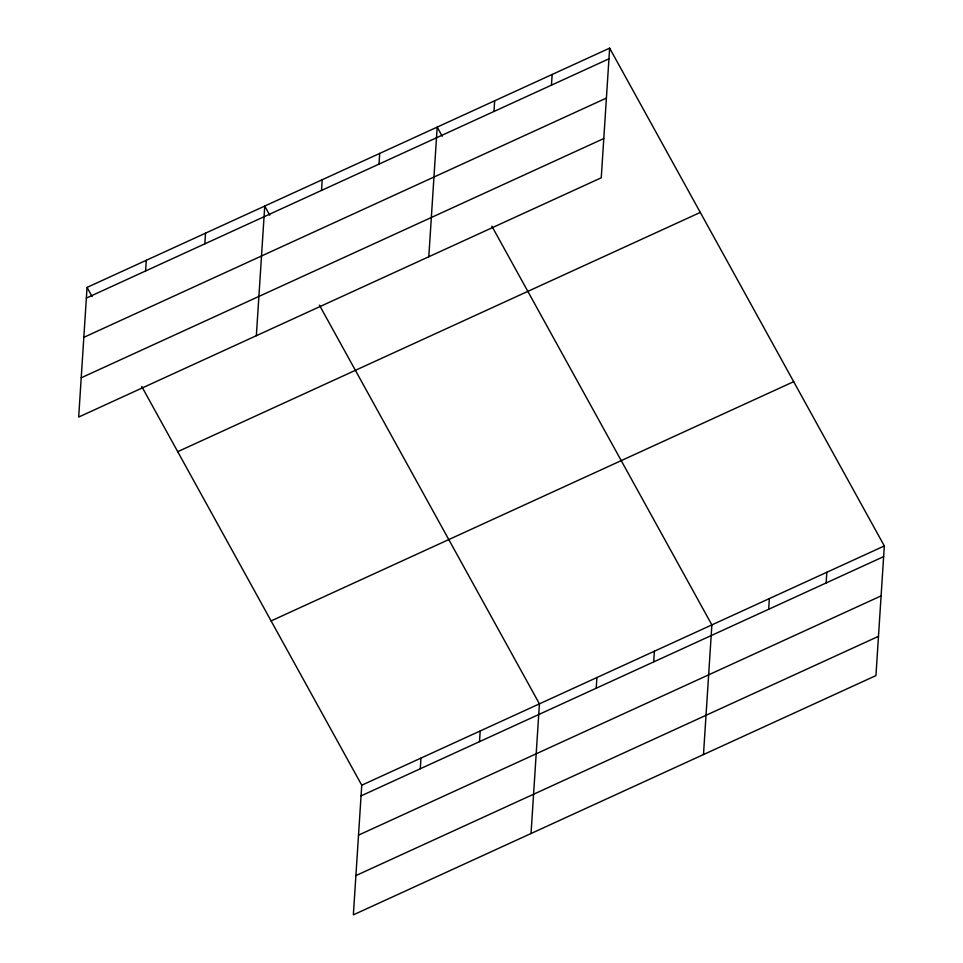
<?xml version="1.0" encoding="UTF-8"?>
<svg xmlns="http://www.w3.org/2000/svg" width="963" height="963" viewBox="0 0 963 963"><rect width="100%" height="100%" fill="white"/><g stroke="black" fill="none" stroke-linecap="round" stroke-linejoin="round"><path stroke-width="1.44" d="M87.055 287.407L78.677 417.051L601.249 177.794L609.639 48.15L87.055 287.407L92.099 296.532M145.594 270.964L146.292 260.287M204.818 243.856L205.516 233.178M256.351 335.702L264.741 206.058L269.772 215.182M321.534 190.421L322.22 179.744M379.013 164.095L379.699 153.418M141.742 386.488L361.751 785.206L353.361 914.85L875.945 675.593L884.323 545.949L609.639 48.15M428.8 256.748L437.19 127.104L442.222 136.228M420.277 768.763L420.975 758.086M493.983 111.467L494.669 100.79M479.502 741.654L480.2 730.977M551.462 85.141L552.16 74.464M531.034 833.501L539.424 703.857L319.415 305.139M596.217 688.22L596.904 677.543M653.696 661.906L654.395 651.229M703.484 754.547L711.874 624.903L491.864 226.185M768.667 609.266L769.353 598.589M826.146 582.952L826.844 572.275M86.369 298.085L608.953 58.827M83.829 337.339L606.413 98.082M81.217 377.785L603.789 138.54M177.71 451.683L700.282 212.426M271.097 620.93L793.681 381.673M361.751 785.206L884.323 545.949M361.053 795.883L883.637 556.626M358.513 835.138L881.097 595.892M355.901 875.596L878.473 636.338"/></g></svg>
